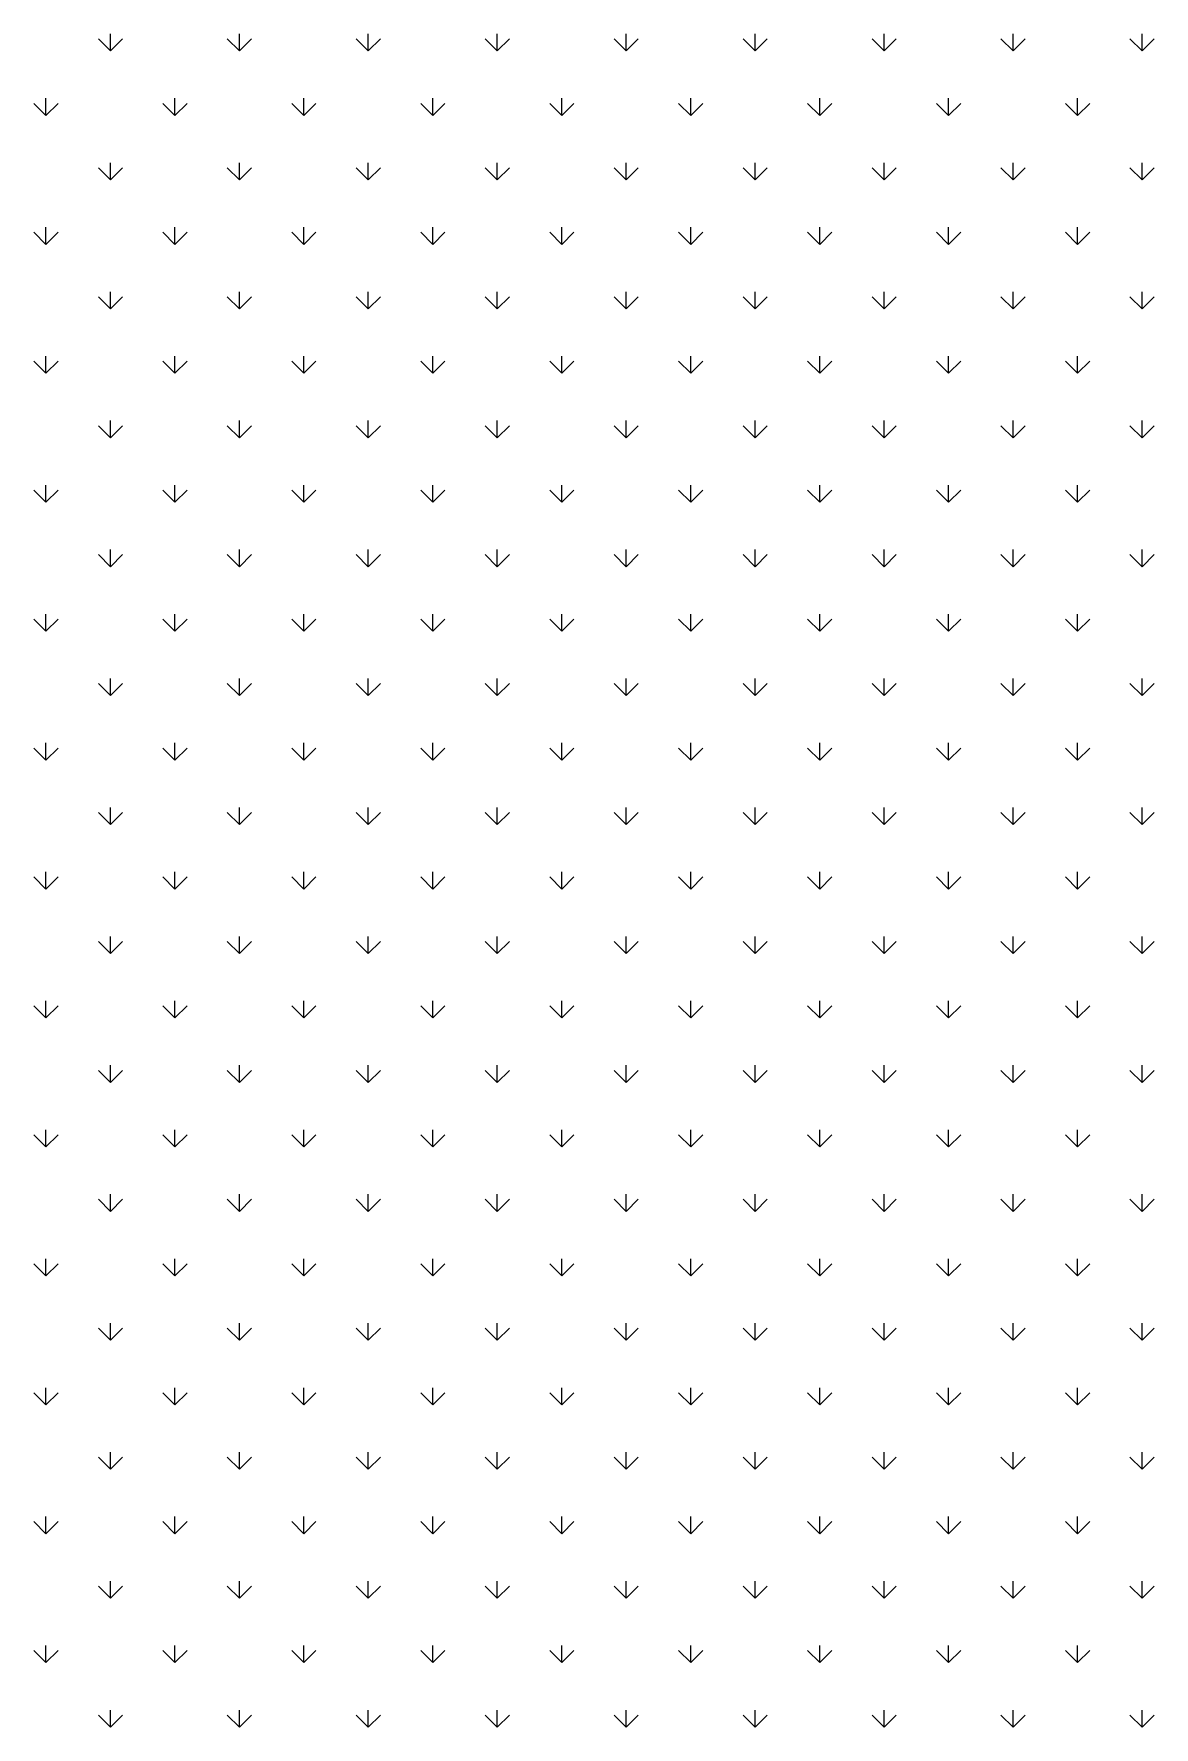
# Model space of a CAD drawing. Header units: metres. Extents: x 335517 to 338331, y 1782039 to 1785453.
# Drawn here: x 336339.8 to 336585.5, y 1784652.7 to 1785024.1 of the extents above; entities that cross this region are included whole.
import ezdxf

# ---------------------------------------------------------------- set-up
doc = ezdxf.new("R2010")
doc.units = ezdxf.units.M
doc.layers.add('MANGROOVES', color=112, linetype='Continuous')

msp = doc.modelspace()

# ---------------------------------------------------------------- linework, layer by layer
at = {"layer": 'MANGROOVES', "linetype": 'Continuous'}
for p, q in [((336356.55, 1785020.36), (336356.55, 1785024.11)), ((336384.84, 1785020.36), (336384.84, 1785024.11)), ((336413.12, 1785020.36), (336413.12, 1785024.11)), ((336441.41, 1785020.36), (336441.41, 1785024.11)), ((336469.69, 1785020.36), (336469.69, 1785024.11)), ((336497.97, 1785020.36), (336497.97, 1785024.11)), ((336526.26, 1785020.36), (336526.26, 1785024.11)), ((336554.54, 1785020.36), (336554.54, 1785024.11)), ((336582.83, 1785020.36), (336582.83, 1785024.11)), ((336356.55, 1785020.36), (336353.9, 1785023.01)), ((336356.55, 1785020.36), (336359.21, 1785023.01)), ((336384.84, 1785020.36), (336382.19, 1785023.01)), ((336384.84, 1785020.36), (336387.49, 1785023.01)), ((336413.12, 1785020.36), (336410.47, 1785023.01)), ((336413.12, 1785020.36), (336415.77, 1785023.01)), ((336441.41, 1785020.36), (336438.75, 1785023.01)), ((336441.41, 1785020.36), (336444.06, 1785023.01)), ((336469.69, 1785020.36), (336467.04, 1785023.01)), ((336469.69, 1785020.36), (336472.34, 1785023.01)), ((336497.97, 1785020.36), (336495.32, 1785023.01)), ((336497.97, 1785020.36), (336500.63, 1785023.01)), ((336526.26, 1785020.36), (336523.61, 1785023.01)), ((336526.26, 1785020.36), (336528.91, 1785023.01)), ((336554.54, 1785020.36), (336551.89, 1785023.01)), ((336554.54, 1785020.36), (336557.2, 1785023.01)), ((336582.83, 1785020.36), (336580.18, 1785023.01)), ((336582.83, 1785020.36), (336585.48, 1785023.01)), ((336342.41, 1785006.22), (336339.76, 1785008.87)), ((336342.41, 1785006.22), (336342.41, 1785009.97)), ((336342.41, 1785006.22), (336345.06, 1785008.87)), ((336370.7, 1785006.22), (336368.04, 1785008.87)), ((336370.7, 1785006.22), (336370.7, 1785009.97)), ((336370.7, 1785006.22), (336373.35, 1785008.87)), ((336398.98, 1785006.22), (336396.33, 1785008.87)), ((336398.98, 1785006.22), (336398.98, 1785009.97)), ((336398.98, 1785006.22), (336401.63, 1785008.87)), ((336427.26, 1785006.22), (336424.61, 1785008.87)), ((336427.26, 1785006.22), (336427.26, 1785009.97)), ((336427.26, 1785006.22), (336429.92, 1785008.87)), ((336455.55, 1785006.22), (336452.9, 1785008.87)), ((336455.55, 1785006.22), (336455.55, 1785009.97)), ((336455.55, 1785006.22), (336458.2, 1785008.87)), ((336483.83, 1785006.22), (336481.18, 1785008.87)), ((336483.83, 1785006.22), (336483.83, 1785009.97)), ((336483.83, 1785006.22), (336486.48, 1785008.87)), ((336512.12, 1785006.22), (336509.47, 1785008.87)), ((336512.12, 1785006.22), (336512.12, 1785009.97)), ((336512.12, 1785006.22), (336514.77, 1785008.87)), ((336540.4, 1785006.22), (336537.75, 1785008.87)), ((336540.4, 1785006.22), (336540.4, 1785009.97)), ((336540.4, 1785006.22), (336543.05, 1785008.87)), ((336568.69, 1785006.22), (336566.03, 1785008.87)), ((336568.69, 1785006.22), (336568.69, 1785009.97)), ((336568.69, 1785006.22), (336571.34, 1785008.87)), ((336356.55, 1784992.07), (336353.9, 1784994.73)), ((336356.55, 1784992.08), (336356.55, 1784995.83)), ((336356.55, 1784992.07), (336359.21, 1784994.73)), ((336384.84, 1784992.07), (336382.19, 1784994.73)), ((336384.84, 1784992.08), (336384.84, 1784995.83)), ((336384.84, 1784992.07), (336387.49, 1784994.73)), ((336413.12, 1784992.07), (336410.47, 1784994.73)), ((336413.12, 1784992.08), (336413.12, 1784995.83)), ((336413.12, 1784992.07), (336415.77, 1784994.73)), ((336441.41, 1784992.07), (336438.75, 1784994.73)), ((336441.41, 1784992.08), (336441.41, 1784995.83)), ((336441.41, 1784992.07), (336444.06, 1784994.73)), ((336469.69, 1784992.07), (336467.04, 1784994.73)), ((336469.69, 1784992.08), (336469.69, 1784995.83)), ((336469.69, 1784992.07), (336472.34, 1784994.73)), ((336497.97, 1784992.07), (336495.32, 1784994.73)), ((336497.97, 1784992.08), (336497.97, 1784995.83)), ((336497.97, 1784992.07), (336500.63, 1784994.73)), ((336526.26, 1784992.07), (336523.61, 1784994.73)), ((336526.26, 1784992.08), (336526.26, 1784995.83)), ((336526.26, 1784992.07), (336528.91, 1784994.73)), ((336554.54, 1784992.07), (336551.89, 1784994.73)), ((336554.54, 1784992.08), (336554.54, 1784995.83)), ((336554.54, 1784992.07), (336557.2, 1784994.73)), ((336582.83, 1784992.07), (336580.18, 1784994.73)), ((336582.83, 1784992.08), (336582.83, 1784995.83)), ((336582.83, 1784992.07), (336585.48, 1784994.73)), ((336342.41, 1784977.93), (336339.76, 1784980.58)), ((336342.41, 1784977.93), (336342.41, 1784981.68)), ((336342.41, 1784977.93), (336345.06, 1784980.58)), ((336370.7, 1784977.93), (336368.04, 1784980.58)), ((336370.7, 1784977.93), (336370.7, 1784981.68)), ((336370.7, 1784977.93), (336373.35, 1784980.58)), ((336398.98, 1784977.93), (336396.33, 1784980.58)), ((336398.98, 1784977.93), (336398.98, 1784981.68)), ((336398.98, 1784977.93), (336401.63, 1784980.58)), ((336427.26, 1784977.93), (336424.61, 1784980.58)), ((336427.26, 1784977.93), (336427.26, 1784981.68)), ((336427.26, 1784977.93), (336429.92, 1784980.58)), ((336455.55, 1784977.93), (336452.9, 1784980.58)), ((336455.55, 1784977.93), (336455.55, 1784981.68)), ((336455.55, 1784977.93), (336458.2, 1784980.58)), ((336483.83, 1784977.93), (336481.18, 1784980.58)), ((336483.83, 1784977.93), (336483.83, 1784981.68)), ((336483.83, 1784977.93), (336486.48, 1784980.58)), ((336512.12, 1784977.93), (336509.47, 1784980.58)), ((336512.12, 1784977.93), (336512.12, 1784981.68)), ((336512.12, 1784977.93), (336514.77, 1784980.58)), ((336540.4, 1784977.93), (336537.75, 1784980.58)), ((336540.4, 1784977.93), (336540.4, 1784981.68)), ((336540.4, 1784977.93), (336543.05, 1784980.58)), ((336568.69, 1784977.93), (336566.03, 1784980.58)), ((336568.69, 1784977.93), (336568.69, 1784981.68)), ((336568.69, 1784977.93), (336571.34, 1784980.58)), ((336356.55, 1784963.79), (336353.9, 1784966.44)), ((336356.55, 1784963.79), (336356.55, 1784967.54)), ((336356.55, 1784963.79), (336359.21, 1784966.44)), ((336384.84, 1784963.79), (336382.19, 1784966.44)), ((336384.84, 1784963.79), (336384.84, 1784967.54)), ((336384.84, 1784963.79), (336387.49, 1784966.44)), ((336413.12, 1784963.79), (336410.47, 1784966.44)), ((336413.12, 1784963.79), (336413.12, 1784967.54)), ((336413.12, 1784963.79), (336415.77, 1784966.44)), ((336441.41, 1784963.79), (336438.75, 1784966.44)), ((336441.41, 1784963.79), (336441.41, 1784967.54)), ((336441.41, 1784963.79), (336444.06, 1784966.44)), ((336469.69, 1784963.79), (336467.04, 1784966.44)), ((336469.69, 1784963.79), (336469.69, 1784967.54)), ((336469.69, 1784963.79), (336472.34, 1784966.44)), ((336497.97, 1784963.79), (336495.32, 1784966.44)), ((336497.97, 1784963.79), (336497.97, 1784967.54)), ((336497.97, 1784963.79), (336500.63, 1784966.44)), ((336526.26, 1784963.79), (336523.61, 1784966.44)), ((336526.26, 1784963.79), (336526.26, 1784967.54)), ((336526.26, 1784963.79), (336528.91, 1784966.44)), ((336554.54, 1784963.79), (336551.89, 1784966.44)), ((336554.54, 1784963.79), (336554.54, 1784967.54)), ((336554.54, 1784963.79), (336557.2, 1784966.44)), ((336582.83, 1784963.79), (336580.18, 1784966.44)), ((336582.83, 1784963.79), (336582.83, 1784967.54)), ((336582.83, 1784963.79), (336585.48, 1784966.44)), ((336342.41, 1784949.65), (336342.41, 1784953.4)), ((336370.7, 1784949.65), (336370.7, 1784953.4)), ((336398.98, 1784949.65), (336398.98, 1784953.4)), ((336427.26, 1784949.65), (336427.26, 1784953.4)), ((336455.55, 1784949.65), (336455.55, 1784953.4)), ((336483.83, 1784949.65), (336483.83, 1784953.4)), ((336512.12, 1784949.65), (336512.12, 1784953.4)), ((336540.4, 1784949.65), (336540.4, 1784953.4)), ((336568.69, 1784949.65), (336568.69, 1784953.4)), ((336342.41, 1784949.65), (336339.76, 1784952.3)), ((336342.41, 1784949.65), (336345.06, 1784952.3)), ((336370.7, 1784949.65), (336368.04, 1784952.3)), ((336370.7, 1784949.65), (336373.35, 1784952.3)), ((336398.98, 1784949.65), (336396.33, 1784952.3)), ((336398.98, 1784949.65), (336401.63, 1784952.3)), ((336427.26, 1784949.65), (336424.61, 1784952.3)), ((336427.26, 1784949.65), (336429.92, 1784952.3)), ((336455.55, 1784949.65), (336452.9, 1784952.3)), ((336455.55, 1784949.65), (336458.2, 1784952.3)), ((336483.83, 1784949.65), (336481.18, 1784952.3)), ((336483.83, 1784949.65), (336486.48, 1784952.3)), ((336512.12, 1784949.65), (336509.47, 1784952.3)), ((336512.12, 1784949.65), (336514.77, 1784952.3)), ((336540.4, 1784949.65), (336537.75, 1784952.3)), ((336540.4, 1784949.65), (336543.05, 1784952.3)), ((336568.69, 1784949.65), (336566.03, 1784952.3)), ((336568.69, 1784949.65), (336571.34, 1784952.3)), ((336356.55, 1784935.51), (336353.9, 1784938.16)), ((336356.55, 1784935.51), (336356.55, 1784939.26)), ((336356.55, 1784935.51), (336359.21, 1784938.16)), ((336384.84, 1784935.51), (336382.19, 1784938.16)), ((336384.84, 1784935.51), (336384.84, 1784939.26)), ((336384.84, 1784935.51), (336387.49, 1784938.16)), ((336413.12, 1784935.51), (336410.47, 1784938.16)), ((336413.12, 1784935.51), (336413.12, 1784939.26)), ((336413.12, 1784935.51), (336415.77, 1784938.16)), ((336441.41, 1784935.51), (336438.75, 1784938.16)), ((336441.41, 1784935.51), (336441.41, 1784939.26)), ((336441.41, 1784935.51), (336444.06, 1784938.16)), ((336469.69, 1784935.51), (336467.04, 1784938.16)), ((336469.69, 1784935.51), (336469.69, 1784939.26)), ((336469.69, 1784935.51), (336472.34, 1784938.16)), ((336497.97, 1784935.51), (336495.32, 1784938.16)), ((336497.97, 1784935.51), (336497.97, 1784939.26)), ((336497.97, 1784935.51), (336500.63, 1784938.16)), ((336526.26, 1784935.51), (336523.61, 1784938.16)), ((336526.26, 1784935.51), (336526.26, 1784939.26)), ((336526.26, 1784935.51), (336528.91, 1784938.16)), ((336554.54, 1784935.51), (336551.89, 1784938.16)), ((336554.54, 1784935.51), (336554.54, 1784939.26)), ((336554.54, 1784935.51), (336557.2, 1784938.16)), ((336582.83, 1784935.51), (336580.18, 1784938.16)), ((336582.83, 1784935.51), (336582.83, 1784939.26)), ((336582.83, 1784935.51), (336585.48, 1784938.16)), ((336342.41, 1784921.36), (336339.76, 1784924.02)), ((336342.41, 1784921.36), (336342.41, 1784925.11)), ((336342.41, 1784921.36), (336345.06, 1784924.02)), ((336370.7, 1784921.36), (336368.04, 1784924.02)), ((336370.7, 1784921.36), (336370.7, 1784925.11)), ((336370.7, 1784921.36), (336373.35, 1784924.02)), ((336398.98, 1784921.36), (336396.33, 1784924.02)), ((336398.98, 1784921.36), (336398.98, 1784925.11)), ((336398.98, 1784921.36), (336401.63, 1784924.02)), ((336427.26, 1784921.36), (336424.61, 1784924.02)), ((336427.26, 1784921.36), (336427.26, 1784925.11)), ((336427.26, 1784921.36), (336429.92, 1784924.02)), ((336455.55, 1784921.36), (336452.9, 1784924.02)), ((336455.55, 1784921.36), (336455.55, 1784925.11)), ((336455.55, 1784921.36), (336458.2, 1784924.02)), ((336483.83, 1784921.36), (336481.18, 1784924.02)), ((336483.83, 1784921.36), (336483.83, 1784925.11)), ((336483.83, 1784921.36), (336486.48, 1784924.02)), ((336512.12, 1784921.36), (336509.47, 1784924.02)), ((336512.12, 1784921.36), (336512.12, 1784925.11)), ((336512.12, 1784921.36), (336514.77, 1784924.02)), ((336540.4, 1784921.36), (336537.75, 1784924.02)), ((336540.4, 1784921.36), (336540.4, 1784925.11)), ((336540.4, 1784921.36), (336543.05, 1784924.02)), ((336568.69, 1784921.36), (336566.03, 1784924.02)), ((336568.69, 1784921.36), (336568.69, 1784925.11)), ((336568.69, 1784921.36), (336571.34, 1784924.02)), ((336356.55, 1784907.22), (336353.9, 1784909.87)), ((336356.55, 1784907.22), (336356.55, 1784910.97)), ((336356.55, 1784907.22), (336359.21, 1784909.87)), ((336384.84, 1784907.22), (336382.19, 1784909.87)), ((336384.84, 1784907.22), (336384.84, 1784910.97)), ((336384.84, 1784907.22), (336387.49, 1784909.87)), ((336413.12, 1784907.22), (336410.47, 1784909.87)), ((336413.12, 1784907.22), (336413.12, 1784910.97)), ((336413.12, 1784907.22), (336415.77, 1784909.87)), ((336441.41, 1784907.22), (336438.75, 1784909.87)), ((336441.41, 1784907.22), (336441.41, 1784910.97)), ((336441.41, 1784907.22), (336444.06, 1784909.87)), ((336469.69, 1784907.22), (336467.04, 1784909.87)), ((336469.69, 1784907.22), (336469.69, 1784910.97)), ((336469.69, 1784907.22), (336472.34, 1784909.87)), ((336497.97, 1784907.22), (336495.32, 1784909.87)), ((336497.97, 1784907.22), (336497.97, 1784910.97)), ((336497.97, 1784907.22), (336500.63, 1784909.87)), ((336526.26, 1784907.22), (336523.61, 1784909.87)), ((336526.26, 1784907.22), (336526.26, 1784910.97)), ((336526.26, 1784907.22), (336528.91, 1784909.87)), ((336554.54, 1784907.22), (336551.89, 1784909.87)), ((336554.54, 1784907.22), (336554.54, 1784910.97)), ((336554.54, 1784907.22), (336557.2, 1784909.87)), ((336582.83, 1784907.22), (336580.18, 1784909.87)), ((336582.83, 1784907.22), (336582.83, 1784910.97)), ((336582.83, 1784907.22), (336585.48, 1784909.87)), ((336342.41, 1784893.08), (336339.76, 1784895.73)), ((336342.41, 1784893.08), (336342.41, 1784896.83)), ((336342.41, 1784893.08), (336345.06, 1784895.73)), ((336370.7, 1784893.08), (336368.04, 1784895.73)), ((336370.7, 1784893.08), (336370.7, 1784896.83)), ((336370.7, 1784893.08), (336373.35, 1784895.73)), ((336398.98, 1784893.08), (336396.33, 1784895.73)), ((336398.98, 1784893.08), (336398.98, 1784896.83)), ((336398.98, 1784893.08), (336401.63, 1784895.73)), ((336427.26, 1784893.08), (336424.61, 1784895.73)), ((336427.26, 1784893.08), (336427.26, 1784896.83)), ((336427.26, 1784893.08), (336429.92, 1784895.73)), ((336455.55, 1784893.08), (336452.9, 1784895.73)), ((336455.55, 1784893.08), (336455.55, 1784896.83)), ((336455.55, 1784893.08), (336458.2, 1784895.73)), ((336483.83, 1784893.08), (336481.18, 1784895.73)), ((336483.83, 1784893.08), (336483.83, 1784896.83)), ((336483.83, 1784893.08), (336486.48, 1784895.73)), ((336512.12, 1784893.08), (336509.47, 1784895.73)), ((336512.12, 1784893.08), (336512.12, 1784896.83)), ((336512.12, 1784893.08), (336514.77, 1784895.73)), ((336540.4, 1784893.08), (336537.75, 1784895.73)), ((336540.4, 1784893.08), (336540.4, 1784896.83)), ((336540.4, 1784893.08), (336543.05, 1784895.73)), ((336568.69, 1784893.08), (336566.03, 1784895.73)), ((336568.69, 1784893.08), (336568.69, 1784896.83)), ((336568.69, 1784893.08), (336571.34, 1784895.73)), ((336356.55, 1784878.94), (336356.55, 1784882.69)), ((336384.84, 1784878.94), (336384.84, 1784882.69)), ((336413.12, 1784878.94), (336413.12, 1784882.69)), ((336441.41, 1784878.94), (336441.41, 1784882.69)), ((336469.69, 1784878.94), (336469.69, 1784882.69)), ((336497.97, 1784878.94), (336497.97, 1784882.69)), ((336526.26, 1784878.94), (336526.26, 1784882.69)), ((336554.54, 1784878.94), (336554.54, 1784882.69)), ((336582.83, 1784878.94), (336582.83, 1784882.69)), ((336356.55, 1784878.94), (336353.9, 1784881.59)), ((336356.55, 1784878.94), (336359.21, 1784881.59)), ((336384.84, 1784878.94), (336382.19, 1784881.59)), ((336384.84, 1784878.94), (336387.49, 1784881.59)), ((336413.12, 1784878.94), (336410.47, 1784881.59)), ((336413.12, 1784878.94), (336415.77, 1784881.59)), ((336441.41, 1784878.94), (336438.75, 1784881.59)), ((336441.41, 1784878.94), (336444.06, 1784881.59)), ((336469.69, 1784878.94), (336467.04, 1784881.59)), ((336469.69, 1784878.94), (336472.34, 1784881.59)), ((336497.97, 1784878.94), (336495.32, 1784881.59)), ((336497.97, 1784878.94), (336500.63, 1784881.59)), ((336526.26, 1784878.94), (336523.61, 1784881.59)), ((336526.26, 1784878.94), (336528.91, 1784881.59)), ((336554.54, 1784878.94), (336551.89, 1784881.59)), ((336554.54, 1784878.94), (336557.2, 1784881.59)), ((336582.83, 1784878.94), (336580.18, 1784881.59)), ((336582.83, 1784878.94), (336585.48, 1784881.59)), ((336342.41, 1784864.8), (336342.41, 1784868.55)), ((336370.7, 1784864.8), (336370.7, 1784868.55)), ((336398.98, 1784864.8), (336398.98, 1784868.55)), ((336427.26, 1784864.8), (336427.26, 1784868.55)), ((336455.55, 1784864.8), (336455.55, 1784868.55)), ((336483.83, 1784864.8), (336483.83, 1784868.55)), ((336512.12, 1784864.8), (336512.12, 1784868.55)), ((336540.4, 1784864.8), (336540.4, 1784868.55)), ((336568.69, 1784864.8), (336568.69, 1784868.55)), ((336342.41, 1784864.79), (336339.76, 1784867.45)), ((336342.41, 1784864.79), (336345.06, 1784867.45)), ((336370.7, 1784864.79), (336368.04, 1784867.45)), ((336370.7, 1784864.79), (336373.35, 1784867.45)), ((336398.98, 1784864.79), (336396.33, 1784867.45)), ((336398.98, 1784864.79), (336401.63, 1784867.45)), ((336427.26, 1784864.79), (336424.61, 1784867.45)), ((336427.26, 1784864.79), (336429.92, 1784867.45)), ((336455.55, 1784864.79), (336452.9, 1784867.45)), ((336455.55, 1784864.79), (336458.2, 1784867.45)), ((336483.83, 1784864.79), (336481.18, 1784867.45)), ((336483.83, 1784864.79), (336486.48, 1784867.45)), ((336512.12, 1784864.79), (336509.47, 1784867.45)), ((336512.12, 1784864.79), (336514.77, 1784867.45)), ((336540.4, 1784864.79), (336537.75, 1784867.45)), ((336540.4, 1784864.79), (336543.05, 1784867.45)), ((336568.69, 1784864.79), (336566.03, 1784867.45)), ((336568.69, 1784864.79), (336571.34, 1784867.45)), ((336356.55, 1784850.65), (336353.9, 1784853.3)), ((336356.55, 1784850.65), (336356.55, 1784854.4)), ((336356.55, 1784850.65), (336359.21, 1784853.3)), ((336384.84, 1784850.65), (336382.19, 1784853.3)), ((336384.84, 1784850.65), (336384.84, 1784854.4)), ((336384.84, 1784850.65), (336387.49, 1784853.3)), ((336413.12, 1784850.65), (336410.47, 1784853.3)), ((336413.12, 1784850.65), (336413.12, 1784854.4)), ((336413.12, 1784850.65), (336415.77, 1784853.3)), ((336441.41, 1784850.65), (336438.75, 1784853.3)), ((336441.41, 1784850.65), (336441.41, 1784854.4)), ((336441.41, 1784850.65), (336444.06, 1784853.3)), ((336469.69, 1784850.65), (336467.04, 1784853.3)), ((336469.69, 1784850.65), (336469.69, 1784854.4)), ((336469.69, 1784850.65), (336472.34, 1784853.3)), ((336497.97, 1784850.65), (336495.32, 1784853.3)), ((336497.97, 1784850.65), (336497.97, 1784854.4)), ((336497.97, 1784850.65), (336500.63, 1784853.3)), ((336526.26, 1784850.65), (336523.61, 1784853.3)), ((336526.26, 1784850.65), (336526.26, 1784854.4)), ((336526.26, 1784850.65), (336528.91, 1784853.3)), ((336554.54, 1784850.65), (336551.89, 1784853.3)), ((336554.54, 1784850.65), (336554.54, 1784854.4)), ((336554.54, 1784850.65), (336557.2, 1784853.3)), ((336582.83, 1784850.65), (336580.18, 1784853.3)), ((336582.83, 1784850.65), (336582.83, 1784854.4)), ((336582.83, 1784850.65), (336585.48, 1784853.3)), ((336342.41, 1784836.51), (336339.76, 1784839.16)), ((336342.41, 1784836.51), (336342.41, 1784840.26)), ((336342.41, 1784836.51), (336345.06, 1784839.16)), ((336370.7, 1784836.51), (336368.04, 1784839.16)), ((336370.7, 1784836.51), (336370.7, 1784840.26)), ((336370.7, 1784836.51), (336373.35, 1784839.16)), ((336398.98, 1784836.51), (336396.33, 1784839.16)), ((336398.98, 1784836.51), (336398.98, 1784840.26)), ((336398.98, 1784836.51), (336401.63, 1784839.16)), ((336427.26, 1784836.51), (336424.61, 1784839.16)), ((336427.26, 1784836.51), (336427.26, 1784840.26)), ((336427.26, 1784836.51), (336429.92, 1784839.16)), ((336455.55, 1784836.51), (336452.9, 1784839.16)), ((336455.55, 1784836.51), (336455.55, 1784840.26)), ((336455.55, 1784836.51), (336458.2, 1784839.16)), ((336483.83, 1784836.51), (336481.18, 1784839.16)), ((336483.83, 1784836.51), (336483.83, 1784840.26)), ((336483.83, 1784836.51), (336486.48, 1784839.16)), ((336512.12, 1784836.51), (336509.47, 1784839.16)), ((336512.12, 1784836.51), (336512.12, 1784840.26)), ((336512.12, 1784836.51), (336514.77, 1784839.16)), ((336540.4, 1784836.51), (336537.75, 1784839.16)), ((336540.4, 1784836.51), (336540.4, 1784840.26)), ((336540.4, 1784836.51), (336543.05, 1784839.16)), ((336568.69, 1784836.51), (336566.03, 1784839.16)), ((336568.69, 1784836.51), (336568.69, 1784840.26)), ((336568.69, 1784836.51), (336571.34, 1784839.16)), ((336356.55, 1784822.37), (336353.9, 1784825.02)), ((336356.55, 1784822.37), (336356.55, 1784826.12)), ((336356.55, 1784822.37), (336359.21, 1784825.02)), ((336384.84, 1784822.37), (336382.19, 1784825.02)), ((336384.84, 1784822.37), (336384.84, 1784826.12)), ((336384.84, 1784822.37), (336387.49, 1784825.02)), ((336413.12, 1784822.37), (336410.47, 1784825.02)), ((336413.12, 1784822.37), (336413.12, 1784826.12)), ((336413.12, 1784822.37), (336415.77, 1784825.02)), ((336441.41, 1784822.37), (336438.75, 1784825.02)), ((336441.41, 1784822.37), (336441.41, 1784826.12)), ((336441.41, 1784822.37), (336444.06, 1784825.02)), ((336469.69, 1784822.37), (336467.04, 1784825.02)), ((336469.69, 1784822.37), (336469.69, 1784826.12)), ((336469.69, 1784822.37), (336472.34, 1784825.02)), ((336497.97, 1784822.37), (336495.32, 1784825.02)), ((336497.97, 1784822.37), (336497.97, 1784826.12)), ((336497.97, 1784822.37), (336500.63, 1784825.02)), ((336526.26, 1784822.37), (336523.61, 1784825.02)), ((336526.26, 1784822.37), (336526.26, 1784826.12)), ((336526.26, 1784822.37), (336528.91, 1784825.02)), ((336554.54, 1784822.37), (336551.89, 1784825.02)), ((336554.54, 1784822.37), (336554.54, 1784826.12)), ((336554.54, 1784822.37), (336557.2, 1784825.02)), ((336582.83, 1784822.37), (336580.18, 1784825.02)), ((336582.83, 1784822.37), (336582.83, 1784826.12)), ((336582.83, 1784822.37), (336585.48, 1784825.02)), ((336342.41, 1784808.23), (336342.41, 1784811.98)), ((336370.7, 1784808.23), (336370.7, 1784811.98)), ((336398.98, 1784808.23), (336398.98, 1784811.98)), ((336427.26, 1784808.23), (336427.26, 1784811.98)), ((336455.55, 1784808.23), (336455.55, 1784811.98)), ((336483.83, 1784808.23), (336483.83, 1784811.98)), ((336512.12, 1784808.23), (336512.12, 1784811.98)), ((336540.4, 1784808.23), (336540.4, 1784811.98)), ((336568.69, 1784808.23), (336568.69, 1784811.98)), ((336342.41, 1784808.23), (336339.76, 1784810.88)), ((336342.41, 1784808.23), (336345.06, 1784810.88)), ((336370.7, 1784808.23), (336368.04, 1784810.88)), ((336370.7, 1784808.23), (336373.35, 1784810.88)), ((336398.98, 1784808.23), (336396.33, 1784810.88)), ((336398.98, 1784808.23), (336401.63, 1784810.88)), ((336427.26, 1784808.23), (336424.61, 1784810.88)), ((336427.26, 1784808.23), (336429.92, 1784810.88)), ((336455.55, 1784808.23), (336452.9, 1784810.88)), ((336455.55, 1784808.23), (336458.2, 1784810.88)), ((336483.83, 1784808.23), (336481.18, 1784810.88)), ((336483.83, 1784808.23), (336486.48, 1784810.88)), ((336512.12, 1784808.23), (336509.47, 1784810.88)), ((336512.12, 1784808.23), (336514.77, 1784810.88)), ((336540.4, 1784808.23), (336537.75, 1784810.88)), ((336540.4, 1784808.23), (336543.05, 1784810.88)), ((336568.69, 1784808.23), (336566.03, 1784810.88)), ((336568.69, 1784808.23), (336571.34, 1784810.88)), ((336356.55, 1784794.09), (336356.55, 1784797.84)), ((336384.84, 1784794.09), (336384.84, 1784797.84)), ((336413.12, 1784794.09), (336413.12, 1784797.84)), ((336441.41, 1784794.09), (336441.41, 1784797.84)), ((336469.69, 1784794.09), (336469.69, 1784797.84)), ((336497.97, 1784794.09), (336497.97, 1784797.84)), ((336526.26, 1784794.09), (336526.26, 1784797.84)), ((336554.54, 1784794.09), (336554.54, 1784797.84)), ((336582.83, 1784794.09), (336582.83, 1784797.84)), ((336356.55, 1784794.08), (336353.9, 1784796.74)), ((336356.55, 1784794.08), (336359.21, 1784796.74)), ((336384.84, 1784794.08), (336382.19, 1784796.74)), ((336384.84, 1784794.08), (336387.49, 1784796.74)), ((336413.12, 1784794.08), (336410.47, 1784796.74)), ((336413.12, 1784794.08), (336415.77, 1784796.74)), ((336441.41, 1784794.08), (336438.75, 1784796.74)), ((336441.41, 1784794.08), (336444.06, 1784796.74)), ((336469.69, 1784794.08), (336467.04, 1784796.74)), ((336469.69, 1784794.08), (336472.34, 1784796.74)), ((336497.97, 1784794.08), (336495.32, 1784796.74)), ((336497.97, 1784794.08), (336500.63, 1784796.74)), ((336526.26, 1784794.08), (336523.61, 1784796.74)), ((336526.26, 1784794.08), (336528.91, 1784796.74)), ((336554.54, 1784794.08), (336551.89, 1784796.74)), ((336554.54, 1784794.08), (336557.2, 1784796.74)), ((336582.83, 1784794.08), (336580.18, 1784796.74)), ((336582.83, 1784794.08), (336585.48, 1784796.74)), ((336342.41, 1784779.94), (336339.76, 1784782.59)), ((336342.41, 1784779.94), (336342.41, 1784783.69)), ((336342.41, 1784779.94), (336345.06, 1784782.59)), ((336370.7, 1784779.94), (336368.04, 1784782.59)), ((336370.7, 1784779.94), (336370.7, 1784783.69)), ((336370.7, 1784779.94), (336373.35, 1784782.59)), ((336398.98, 1784779.94), (336396.33, 1784782.59)), ((336398.98, 1784779.94), (336398.98, 1784783.69)), ((336398.98, 1784779.94), (336401.63, 1784782.59)), ((336427.26, 1784779.94), (336424.61, 1784782.59)), ((336427.26, 1784779.94), (336427.26, 1784783.69)), ((336427.26, 1784779.94), (336429.92, 1784782.59)), ((336455.55, 1784779.94), (336452.9, 1784782.59)), ((336455.55, 1784779.94), (336455.55, 1784783.69)), ((336455.55, 1784779.94), (336458.2, 1784782.59)), ((336483.83, 1784779.94), (336481.18, 1784782.59)), ((336483.83, 1784779.94), (336483.83, 1784783.69)), ((336483.83, 1784779.94), (336486.48, 1784782.59)), ((336512.12, 1784779.94), (336509.47, 1784782.59)), ((336512.12, 1784779.94), (336512.12, 1784783.69)), ((336512.12, 1784779.94), (336514.77, 1784782.59)), ((336540.4, 1784779.94), (336537.75, 1784782.59)), ((336540.4, 1784779.94), (336540.4, 1784783.69)), ((336540.4, 1784779.94), (336543.05, 1784782.59)), ((336568.69, 1784779.94), (336566.03, 1784782.59)), ((336568.69, 1784779.94), (336568.69, 1784783.69)), ((336568.69, 1784779.94), (336571.34, 1784782.59)), ((336356.55, 1784765.8), (336353.9, 1784768.45)), ((336356.55, 1784765.8), (336356.55, 1784769.55)), ((336356.55, 1784765.8), (336359.21, 1784768.45)), ((336384.84, 1784765.8), (336382.19, 1784768.45)), ((336384.84, 1784765.8), (336384.84, 1784769.55)), ((336384.84, 1784765.8), (336387.49, 1784768.45)), ((336413.12, 1784765.8), (336410.47, 1784768.45)), ((336413.12, 1784765.8), (336413.12, 1784769.55)), ((336413.12, 1784765.8), (336415.77, 1784768.45)), ((336441.41, 1784765.8), (336438.75, 1784768.45)), ((336441.41, 1784765.8), (336441.41, 1784769.55)), ((336441.41, 1784765.8), (336444.06, 1784768.45)), ((336469.69, 1784765.8), (336467.04, 1784768.45)), ((336469.69, 1784765.8), (336469.69, 1784769.55)), ((336469.69, 1784765.8), (336472.34, 1784768.45)), ((336497.97, 1784765.8), (336495.32, 1784768.45)), ((336497.97, 1784765.8), (336497.97, 1784769.55)), ((336497.97, 1784765.8), (336500.63, 1784768.45)), ((336526.26, 1784765.8), (336523.61, 1784768.45)), ((336526.26, 1784765.8), (336526.26, 1784769.55)), ((336526.26, 1784765.8), (336528.91, 1784768.45)), ((336554.54, 1784765.8), (336551.89, 1784768.45)), ((336554.54, 1784765.8), (336554.54, 1784769.55)), ((336554.54, 1784765.8), (336557.2, 1784768.45)), ((336582.83, 1784765.8), (336580.18, 1784768.45)), ((336582.83, 1784765.8), (336582.83, 1784769.55)), ((336582.83, 1784765.8), (336585.48, 1784768.45)), ((336342.41, 1784751.66), (336339.76, 1784754.31)), ((336342.41, 1784751.66), (336342.41, 1784755.41)), ((336342.41, 1784751.66), (336345.06, 1784754.31)), ((336370.7, 1784751.66), (336368.04, 1784754.31)), ((336370.7, 1784751.66), (336370.7, 1784755.41)), ((336370.7, 1784751.66), (336373.35, 1784754.31)), ((336398.98, 1784751.66), (336396.33, 1784754.31)), ((336398.98, 1784751.66), (336398.98, 1784755.41)), ((336398.98, 1784751.66), (336401.63, 1784754.31)), ((336427.26, 1784751.66), (336424.61, 1784754.31)), ((336427.26, 1784751.66), (336427.26, 1784755.41)), ((336427.26, 1784751.66), (336429.92, 1784754.31)), ((336455.55, 1784751.66), (336452.9, 1784754.31)), ((336455.55, 1784751.66), (336455.55, 1784755.41)), ((336455.55, 1784751.66), (336458.2, 1784754.31)), ((336483.83, 1784751.66), (336481.18, 1784754.31)), ((336483.83, 1784751.66), (336483.83, 1784755.41)), ((336483.83, 1784751.66), (336486.48, 1784754.31)), ((336512.12, 1784751.66), (336509.47, 1784754.31)), ((336512.12, 1784751.66), (336512.12, 1784755.41)), ((336512.12, 1784751.66), (336514.77, 1784754.31)), ((336540.4, 1784751.66), (336537.75, 1784754.31)), ((336540.4, 1784751.66), (336540.4, 1784755.41)), ((336540.4, 1784751.66), (336543.05, 1784754.31)), ((336568.69, 1784751.66), (336566.03, 1784754.31)), ((336568.69, 1784751.66), (336568.69, 1784755.41)), ((336568.69, 1784751.66), (336571.34, 1784754.31)), ((336356.55, 1784737.52), (336353.9, 1784740.17)), ((336356.55, 1784737.52), (336356.55, 1784741.27)), ((336356.55, 1784737.52), (336359.21, 1784740.17)), ((336384.84, 1784737.52), (336382.19, 1784740.17)), ((336384.84, 1784737.52), (336384.84, 1784741.27)), ((336384.84, 1784737.52), (336387.49, 1784740.17)), ((336413.12, 1784737.52), (336410.47, 1784740.17)), ((336413.12, 1784737.52), (336413.12, 1784741.27)), ((336413.12, 1784737.52), (336415.77, 1784740.17)), ((336441.41, 1784737.52), (336438.75, 1784740.17)), ((336441.41, 1784737.52), (336441.41, 1784741.27)), ((336441.41, 1784737.52), (336444.06, 1784740.17)), ((336469.69, 1784737.52), (336467.04, 1784740.17)), ((336469.69, 1784737.52), (336469.69, 1784741.27)), ((336469.69, 1784737.52), (336472.34, 1784740.17)), ((336497.97, 1784737.52), (336495.32, 1784740.17)), ((336497.97, 1784737.52), (336497.97, 1784741.27)), ((336497.97, 1784737.52), (336500.63, 1784740.17)), ((336526.26, 1784737.52), (336523.61, 1784740.17)), ((336526.26, 1784737.52), (336526.26, 1784741.27)), ((336526.26, 1784737.52), (336528.91, 1784740.17)), ((336554.54, 1784737.52), (336551.89, 1784740.17)), ((336554.54, 1784737.52), (336554.54, 1784741.27)), ((336554.54, 1784737.52), (336557.2, 1784740.17)), ((336582.83, 1784737.52), (336580.18, 1784740.17)), ((336582.83, 1784737.52), (336582.83, 1784741.27)), ((336582.83, 1784737.52), (336585.48, 1784740.17)), ((336342.41, 1784723.37), (336342.41, 1784727.12)), ((336370.7, 1784723.37), (336370.7, 1784727.12)), ((336398.98, 1784723.37), (336398.98, 1784727.12)), ((336427.26, 1784723.37), (336427.26, 1784727.12)), ((336455.55, 1784723.37), (336455.55, 1784727.12)), ((336483.83, 1784723.37), (336483.83, 1784727.12)), ((336512.12, 1784723.37), (336512.12, 1784727.12)), ((336540.4, 1784723.37), (336540.4, 1784727.12)), ((336568.69, 1784723.37), (336568.69, 1784727.12)), ((336342.41, 1784723.37), (336339.76, 1784726.03)), ((336342.41, 1784723.37), (336345.06, 1784726.03)), ((336370.7, 1784723.37), (336368.04, 1784726.03)), ((336370.7, 1784723.37), (336373.35, 1784726.03)), ((336398.98, 1784723.37), (336396.33, 1784726.03)), ((336398.98, 1784723.37), (336401.63, 1784726.03)), ((336427.26, 1784723.37), (336424.61, 1784726.03)), ((336427.26, 1784723.37), (336429.92, 1784726.03)), ((336455.55, 1784723.37), (336452.9, 1784726.03)), ((336455.55, 1784723.37), (336458.2, 1784726.03)), ((336483.83, 1784723.37), (336481.18, 1784726.03)), ((336483.83, 1784723.37), (336486.48, 1784726.03)), ((336512.12, 1784723.37), (336509.47, 1784726.03)), ((336512.12, 1784723.37), (336514.77, 1784726.03)), ((336540.4, 1784723.37), (336537.75, 1784726.03)), ((336540.4, 1784723.37), (336543.05, 1784726.03)), ((336568.69, 1784723.37), (336566.03, 1784726.03)), ((336568.69, 1784723.37), (336571.34, 1784726.03)), ((336356.55, 1784709.23), (336353.9, 1784711.88)), ((336356.55, 1784709.23), (336356.55, 1784712.98)), ((336356.55, 1784709.23), (336359.21, 1784711.88)), ((336384.84, 1784709.23), (336382.19, 1784711.88)), ((336384.84, 1784709.23), (336384.84, 1784712.98)), ((336384.84, 1784709.23), (336387.49, 1784711.88)), ((336413.12, 1784709.23), (336410.47, 1784711.88)), ((336413.12, 1784709.23), (336413.12, 1784712.98)), ((336413.12, 1784709.23), (336415.77, 1784711.88)), ((336441.41, 1784709.23), (336438.75, 1784711.88)), ((336441.41, 1784709.23), (336441.41, 1784712.98)), ((336441.41, 1784709.23), (336444.06, 1784711.88)), ((336469.69, 1784709.23), (336467.04, 1784711.88)), ((336469.69, 1784709.23), (336469.69, 1784712.98)), ((336469.69, 1784709.23), (336472.34, 1784711.88)), ((336497.97, 1784709.23), (336495.32, 1784711.88)), ((336497.97, 1784709.23), (336497.97, 1784712.98)), ((336497.97, 1784709.23), (336500.63, 1784711.88)), ((336526.26, 1784709.23), (336523.61, 1784711.88)), ((336526.26, 1784709.23), (336526.26, 1784712.98)), ((336526.26, 1784709.23), (336528.91, 1784711.88)), ((336554.54, 1784709.23), (336551.89, 1784711.88)), ((336554.54, 1784709.23), (336554.54, 1784712.98)), ((336554.54, 1784709.23), (336557.2, 1784711.88)), ((336582.83, 1784709.23), (336580.18, 1784711.88)), ((336582.83, 1784709.23), (336582.83, 1784712.98)), ((336582.83, 1784709.23), (336585.48, 1784711.88)), ((336342.41, 1784695.09), (336339.76, 1784697.74)), ((336342.41, 1784695.09), (336342.41, 1784698.84)), ((336342.41, 1784695.09), (336345.06, 1784697.74)), ((336370.7, 1784695.09), (336368.04, 1784697.74)), ((336370.7, 1784695.09), (336370.7, 1784698.84)), ((336370.7, 1784695.09), (336373.35, 1784697.74)), ((336398.98, 1784695.09), (336396.33, 1784697.74)), ((336398.98, 1784695.09), (336398.98, 1784698.84)), ((336398.98, 1784695.09), (336401.63, 1784697.74)), ((336427.26, 1784695.09), (336424.61, 1784697.74)), ((336427.26, 1784695.09), (336427.26, 1784698.84)), ((336427.26, 1784695.09), (336429.92, 1784697.74)), ((336455.55, 1784695.09), (336452.9, 1784697.74)), ((336455.55, 1784695.09), (336455.55, 1784698.84)), ((336455.55, 1784695.09), (336458.2, 1784697.74)), ((336483.83, 1784695.09), (336481.18, 1784697.74)), ((336483.83, 1784695.09), (336483.83, 1784698.84)), ((336483.83, 1784695.09), (336486.48, 1784697.74)), ((336512.12, 1784695.09), (336509.47, 1784697.74)), ((336512.12, 1784695.09), (336512.12, 1784698.84)), ((336512.12, 1784695.09), (336514.77, 1784697.74)), ((336540.4, 1784695.09), (336537.75, 1784697.74)), ((336540.4, 1784695.09), (336540.4, 1784698.84)), ((336540.4, 1784695.09), (336543.05, 1784697.74)), ((336568.69, 1784695.09), (336566.03, 1784697.74)), ((336568.69, 1784695.09), (336568.69, 1784698.84)), ((336568.69, 1784695.09), (336571.34, 1784697.74)), ((336356.55, 1784680.95), (336353.9, 1784683.6)), ((336356.55, 1784680.95), (336356.55, 1784684.7)), ((336356.55, 1784680.95), (336359.21, 1784683.6)), ((336384.84, 1784680.95), (336382.19, 1784683.6)), ((336384.84, 1784680.95), (336384.84, 1784684.7)), ((336384.84, 1784680.95), (336387.49, 1784683.6)), ((336413.12, 1784680.95), (336410.47, 1784683.6)), ((336413.12, 1784680.95), (336413.12, 1784684.7)), ((336413.12, 1784680.95), (336415.77, 1784683.6)), ((336441.41, 1784680.95), (336438.75, 1784683.6)), ((336441.41, 1784680.95), (336441.41, 1784684.7)), ((336441.41, 1784680.95), (336444.06, 1784683.6)), ((336469.69, 1784680.95), (336467.04, 1784683.6)), ((336469.69, 1784680.95), (336469.69, 1784684.7)), ((336469.69, 1784680.95), (336472.34, 1784683.6)), ((336497.97, 1784680.95), (336495.32, 1784683.6)), ((336497.97, 1784680.95), (336497.97, 1784684.7)), ((336497.97, 1784680.95), (336500.63, 1784683.6)), ((336526.26, 1784680.95), (336523.61, 1784683.6)), ((336526.26, 1784680.95), (336526.26, 1784684.7)), ((336526.26, 1784680.95), (336528.91, 1784683.6)), ((336554.54, 1784680.95), (336551.89, 1784683.6)), ((336554.54, 1784680.95), (336554.54, 1784684.7)), ((336554.54, 1784680.95), (336557.2, 1784683.6)), ((336582.83, 1784680.95), (336580.18, 1784683.6)), ((336582.83, 1784680.95), (336582.83, 1784684.7)), ((336582.83, 1784680.95), (336585.48, 1784683.6)), ((336342.41, 1784666.81), (336339.76, 1784669.46)), ((336342.41, 1784666.81), (336342.41, 1784670.56)), ((336342.41, 1784666.81), (336345.06, 1784669.46)), ((336370.7, 1784666.81), (336368.04, 1784669.46)), ((336370.7, 1784666.81), (336370.7, 1784670.56)), ((336370.7, 1784666.81), (336373.35, 1784669.46)), ((336398.98, 1784666.81), (336396.33, 1784669.46)), ((336398.98, 1784666.81), (336398.98, 1784670.56)), ((336398.98, 1784666.81), (336401.63, 1784669.46)), ((336427.26, 1784666.81), (336424.61, 1784669.46)), ((336427.26, 1784666.81), (336427.26, 1784670.56)), ((336427.26, 1784666.81), (336429.92, 1784669.46)), ((336455.55, 1784666.81), (336452.9, 1784669.46)), ((336455.55, 1784666.81), (336455.55, 1784670.56)), ((336455.55, 1784666.81), (336458.2, 1784669.46)), ((336483.83, 1784666.81), (336481.18, 1784669.46)), ((336483.83, 1784666.81), (336483.83, 1784670.56)), ((336483.83, 1784666.81), (336486.48, 1784669.46)), ((336512.12, 1784666.81), (336509.47, 1784669.46)), ((336512.12, 1784666.81), (336512.12, 1784670.56)), ((336512.12, 1784666.81), (336514.77, 1784669.46)), ((336540.4, 1784666.81), (336537.75, 1784669.46)), ((336540.4, 1784666.81), (336540.4, 1784670.56)), ((336540.4, 1784666.81), (336543.05, 1784669.46)), ((336568.69, 1784666.81), (336566.03, 1784669.46)), ((336568.69, 1784666.81), (336568.69, 1784670.56)), ((336568.69, 1784666.81), (336571.34, 1784669.46)), ((336356.55, 1784652.66), (336356.55, 1784656.41)), ((336384.84, 1784652.66), (336384.84, 1784656.41)), ((336413.12, 1784652.66), (336413.12, 1784656.41)), ((336441.41, 1784652.66), (336441.41, 1784656.41)), ((336469.69, 1784652.66), (336469.69, 1784656.41)), ((336497.97, 1784652.66), (336497.97, 1784656.41)), ((336526.26, 1784652.66), (336526.26, 1784656.41)), ((336554.54, 1784652.66), (336554.54, 1784656.41)), ((336582.83, 1784652.66), (336582.83, 1784656.41)), ((336356.55, 1784652.66), (336353.9, 1784655.31)), ((336356.55, 1784652.66), (336359.21, 1784655.31)), ((336384.84, 1784652.66), (336382.19, 1784655.31)), ((336384.84, 1784652.66), (336387.49, 1784655.31)), ((336413.12, 1784652.66), (336410.47, 1784655.31)), ((336413.12, 1784652.66), (336415.77, 1784655.31)), ((336441.41, 1784652.66), (336438.75, 1784655.31)), ((336441.41, 1784652.66), (336444.06, 1784655.31)), ((336469.69, 1784652.66), (336467.04, 1784655.31)), ((336469.69, 1784652.66), (336472.34, 1784655.31)), ((336497.97, 1784652.66), (336495.32, 1784655.31)), ((336497.97, 1784652.66), (336500.63, 1784655.31)), ((336526.26, 1784652.66), (336523.61, 1784655.31)), ((336526.26, 1784652.66), (336528.91, 1784655.31)), ((336554.54, 1784652.66), (336551.89, 1784655.31)), ((336554.54, 1784652.66), (336557.2, 1784655.31)), ((336582.83, 1784652.66), (336580.18, 1784655.31)), ((336582.83, 1784652.66), (336585.48, 1784655.31))]:
    msp.add_line(p, q, dxfattribs=at)

doc.saveas('drawing.dxf')
